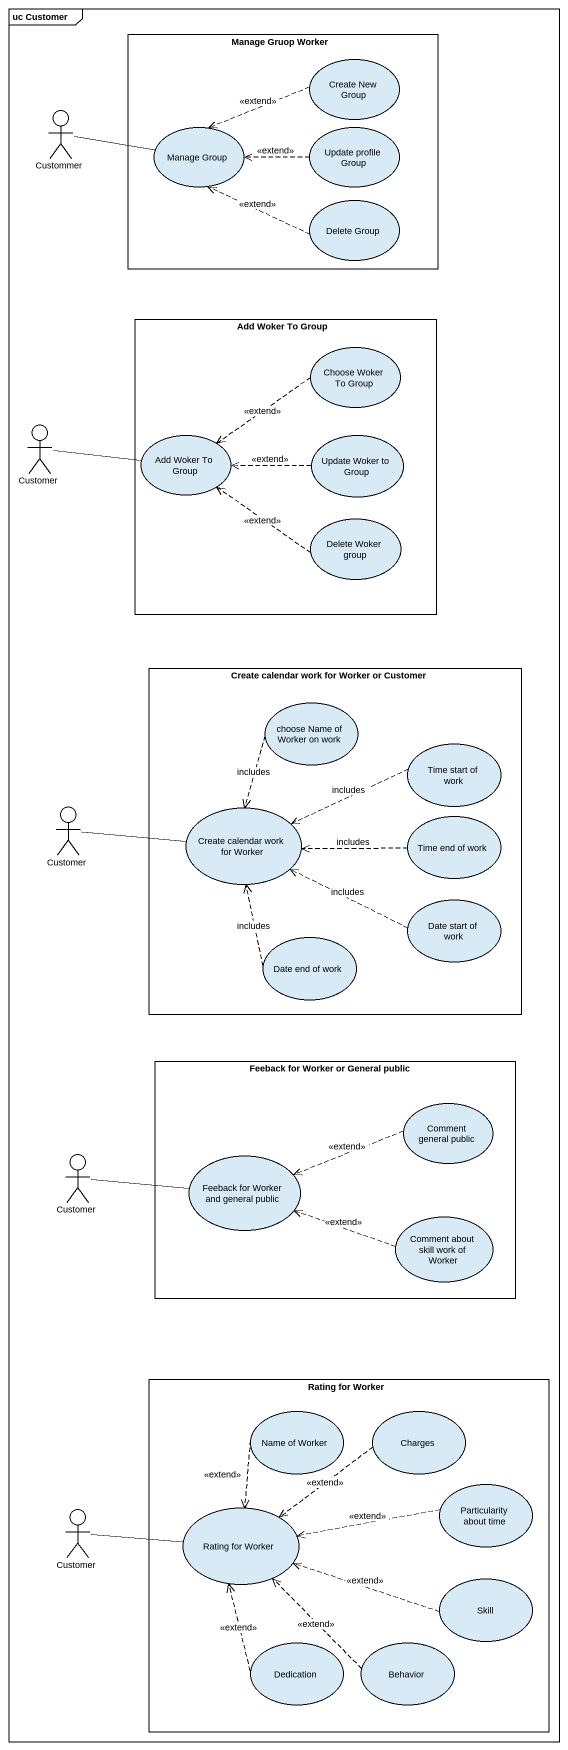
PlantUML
@startuml
mainframe uc Customer
rectangle "Manage Gruop Worker" as Manage_Gruop_Worker {
  usecase "Create New Group" as Create_New_Group
  usecase "Manage Group" as Manage_Group
  usecase "Update profile Group" as Update_profile_Group
  usecase "Delete Group" as Delete_Group
}
actor Custommer
rectangle "Add Woker To Group" as Add_Woker_To_Group {
  usecase "Choose Woker To Group" as Choose_Woker_To_Group
  usecase "Add Woker To Group" as Add_Woker_To_Group_2
  usecase "Update Woker to Group" as Update_Woker_to_Group
  usecase "Delete Woker group" as Delete_Woker_group
}
actor Customer
rectangle "Create calendar work for Worker or Customer" as Create_calendar_work_for {
  usecase "choose Name of Worker on work" as choose_Name_of_Worker_on
  usecase "Time start of work" as Time_start_of_work
  usecase "Create calendar work for Worker" as Create_calendar_work_for_2
  usecase "Time end of work" as Time_end_of_work
  usecase "Date start of work" as Date_start_of_work
  usecase "Date end of work" as Date_end_of_work
}
actor "Customer" as Customer_2
rectangle "Feeback for Worker or General public" as Feeback_for_Worker_or {
  usecase "Comment general public" as Comment_general_public
  usecase "Feeback for Worker and general public" as Feeback_for_Worker_and
  usecase "Comment about skill work of Worker" as Comment_about_skill_work_of
}
actor "Customer" as Customer_3
rectangle "Rating for Worker" as Rating_for_Worker {
  usecase "Name of Worker" as Name_of_Worker
  usecase Charges
  usecase "Rating for Worker" as Rating_for_Worker_2
  usecase "Particularity about time" as Particularity_about_time
  usecase Skill
  usecase Dedication
  usecase Behavior
}
actor "Customer" as Customer_4
Create_New_Group .left.> Manage_Group : <<extend>>
Custommer -right- Manage_Group
Update_profile_Group .left.> Manage_Group : <<extend>>
Delete_Group .left.> Manage_Group : <<extend>>
Choose_Woker_To_Group .left.> Add_Woker_To_Group_2 : <<extend>>
Customer -right- Add_Woker_To_Group_2
Update_Woker_to_Group .left.> Add_Woker_To_Group_2 : <<extend>>
Delete_Woker_group .left.> Add_Woker_To_Group_2 : <<extend>>
choose_Name_of_Worker_on ..> Create_calendar_work_for_2 : includes
Time_start_of_work .left.> Create_calendar_work_for_2 : includes
Customer_2 -right- Create_calendar_work_for_2
Time_end_of_work .left.> Create_calendar_work_for_2 : includes
Date_start_of_work .left.> Create_calendar_work_for_2 : includes
Date_end_of_work .up.> Create_calendar_work_for_2 : includes
Comment_general_public .left.> Feeback_for_Worker_and : <<extend>>
Customer_3 -right- Feeback_for_Worker_and
Comment_about_skill_work_of .left.> Feeback_for_Worker_and : <<extend>>
Name_of_Worker ..> Rating_for_Worker_2 : <<extend>>
Charges .left.> Rating_for_Worker_2 : <<extend>>
Customer_4 -right- Rating_for_Worker_2
Particularity_about_time .left.> Rating_for_Worker_2 : <<extend>>
Skill .left.> Rating_for_Worker_2 : <<extend>>
Dedication .up.> Rating_for_Worker_2 : <<extend>>
Behavior .up.> Rating_for_Worker_2 : <<extend>>
@enduml
